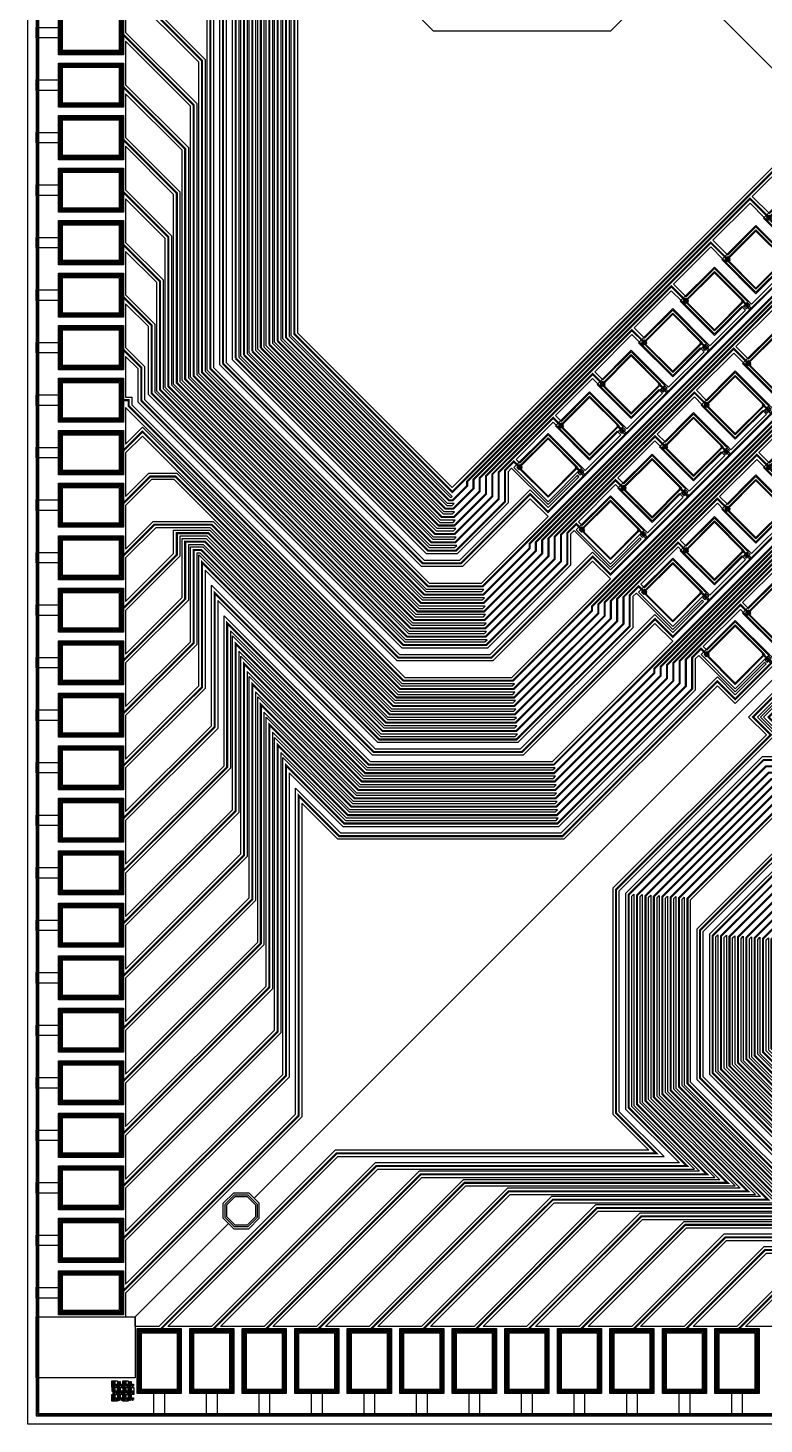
# Model space of a CAD drawing. Extents: x -87611 to 96139, y 77822 to 138139.
# Drawn here: x 86139 to 89643, y 78670 to 85318 of the extents above; entities that cross this region are included whole.
import ezdxf

# ---------------------------------------------------------------- set-up
doc = ezdxf.new("R2010")
doc.units = 0
doc.header["$MEASUREMENT"] = 0
doc.layers.get('0').update_dxf_attribs({"color": 6})
for name, color, linetype in [('L10D0 Abs', 4, 'Continuous'), ('L12D0 Etch', 190, 'Continuous'), ('L14D0 Au', 2, 'Continuous'), ('L15D0 PVIA', 7, 'Continuous'), ('L18D0 SU8', 7, 'Continuous'), ('L1D0 Plug', 200, 'Continuous'), ('L3D0 Base', 3, 'Continuous'), ('L4D0 Cntr', 1, 'Continuous'), ('L50D0 SiO2', 52, 'Continuous'), ('L7D0 DE', 42, 'Continuous'), ('L8D0 Wire', 5, 'Continuous'), ('L9D0 Cont', 30, 'Continuous')]:
    doc.layers.add(name, color=color, linetype=linetype)

# ---------------------------------------------------------------- blocks, each defined once
blk = doc.blocks.new('_128TRCE200')
at = {"layer": 'L14D0 Au'}
blk.add_lwpolyline([(-10.607, 53.033), (1569.777, 1633.417), (1484.924, 1718.269), (2215.577, 2448.922), (2215.577, 3524.994), (2044.183, 3696.388), (3537.601, 3696.388), (4376.213, 4535), (4490, 4535), (4490, 4490), (4045.395, 4045.395), (4020.192, 4070.598), (3948.975, 4070.598), (3898.57, 4020.192), (3898.57, 3948.975), (3923.773, 3923.773), (0, 0), (-1929.261, 1929.261), (-1631.348, 2227.174), (-1631.348, 3069.8), (-2227.174, 3665.626), (-3069.8, 3665.626), (-3367.713, 3367.713), (-3923.773, 3923.773), (-3898.57, 3948.975), (-3898.57, 4020.192), (-3948.975, 4070.598), (-4020.192, 4070.598), (-4045.395, 4045.395), (-4490, 4490), (-4490, 4535), (-4376.213, 4535), (-3557.601, 3716.388), (-196.132, 3716.388), (540.369, 2979.887), (-1064.198, 1375.32)], dxfattribs=at)
for points in [[(582.795, 2979.887), (-183.706, 3746.388), (-3545.175, 3746.388), (-4333.787, 4535), (-4126.213, 4535), (-3347.601, 3756.388), (-179.564, 3756.388), (586.582, 2990.242), (586.582, 2983.674)], [(616.582, 2971.247), (616.582, 3002.669), (-167.137, 3786.388), (-3335.175, 3786.388), (-4083.787, 4535), (-3876.213, 4535), (-3137.601, 3796.388), (-162.995, 3796.388), (626.582, 3006.811), (626.582, 2981.247)], [(656.582, 2968.821), (656.582, 3019.237), (-150.569, 3826.388), (-3125.175, 3826.388), (-3833.787, 4535), (-3626.213, 4535), (-2927.601, 3836.388), (-146.427, 3836.388), (666.582, 3023.379), (666.582, 2978.821)], [(696.582, 2966.395), (696.582, 3035.806), (-134, 3866.388), (-2915.175, 3866.388), (-3583.787, 4535), (-3376.213, 4535), (-2717.601, 3876.388), (-129.858, 3876.388), (706.582, 3039.948), (706.582, 2976.395)], [(736.582, 2963.968), (736.582, 3052.374), (-117.432, 3906.388), (-2705.175, 3906.388), (-3333.787, 4535), (-3126.213, 4535), (-2507.601, 3916.388), (-113.289, 3916.388), (746.582, 3056.516), (746.582, 2973.968)], [(776.582, 2961.542), (776.582, 3068.943), (-100.863, 3946.388), (-2495.175, 3946.388), (-3083.787, 4535), (-2876.213, 4535), (-2297.601, 3956.388), (-96.721, 3956.388), (786.582, 3073.085), (786.582, 2971.542)], [(816.582, 2959.115), (816.582, 3085.511), (-84.294, 3986.388), (-2285.175, 3986.388), (-2833.787, 4535), (-2626.213, 4535), (-2087.601, 3996.388), (-80.152, 3996.388), (826.582, 3089.654), (826.582, 2969.115)], [(489.671, 2377.647), (482.6, 2384.718), (622.254, 2524.371), (449.013, 2697.612), (465.65, 2714.249), (614.142, 2714.249), (856.582, 2956.689), (856.582, 3102.08), (-67.726, 4026.388), (-2075.175, 4026.388), (-2583.787, 4535), (-2376.213, 4535), (-1897.601, 4056.388), (-55.3, 4056.388), (886.582, 3114.506), (886.582, 2944.263), (551.543, 2609.224), (636.396, 2524.371)], [(678.823, 2524.371), (593.97, 2609.224), (916.582, 2931.836), (916.582, 3126.933), (-42.873, 4086.388), (-1885.175, 4086.388), (-2333.787, 4535), (-2126.213, 4535), (-1707.601, 4116.388), (-30.447, 4116.388), (996.079, 3089.862), (996.079, 2841.628)], [(1026.079, 2829.202), (1026.079, 3102.288), (-18.02, 4146.388), (-1695.175, 4146.388), (-2083.787, 4535), (-1876.213, 4535), (-1497.601, 4156.388), (-13.878, 4156.388), (1036.079, 3106.43), (1036.079, 2839.202)], [(1066.079, 2826.775), (1066.079, 3118.857), (-1.452, 4186.388), (-1485.175, 4186.388), (-1833.787, 4535), (-1626.213, 4535), (-1287.601, 4196.388), (2.69, 4196.388), (1076.079, 3122.999), (1076.079, 2836.775)], [(1106.079, 2824.349), (1106.079, 3135.425), (15.117, 4226.388), (-1275.175, 4226.388), (-1583.787, 4535), (-1376.213, 4535), (-1077.601, 4236.388), (19.259, 4236.388), (1116.079, 3139.567), (1116.079, 2834.349)], [(1146.079, 2821.922), (1146.079, 3151.994), (31.685, 4266.388), (-1065.175, 4266.388), (-1333.787, 4535), (-1126.213, 4535), (-867.601, 4276.388), (35.827, 4276.388), (1156.079, 3156.136), (1156.079, 2831.922)], [(1186.079, 2819.496), (1186.079, 3168.562), (48.254, 4306.388), (-855.175, 4306.388), (-1083.787, 4535), (-876.213, 4535), (-657.601, 4316.388), (52.396, 4316.388), (1196.079, 3172.704), (1196.079, 2829.496)], [(1226.079, 2817.07), (1226.079, 3185.131), (64.822, 4346.388), (-645.175, 4346.388), (-833.787, 4535), (-626.213, 4535), (-447.601, 4356.388), (68.965, 4356.388), (1236.079, 3189.273), (1236.079, 2827.07)], [(1266.079, 2814.643), (1266.079, 3201.699), (81.391, 4386.388), (-435.175, 4386.388), (-583.787, 4535), (-376.213, 4535), (-237.601, 4396.388), (85.533, 4396.388), (1276.079, 3205.842), (1276.079, 2824.643)], [(786.656, 2080.662), (779.585, 2087.733), (919.239, 2227.386), (745.998, 2400.628), (762.635, 2417.264), (911.127, 2417.264), (1306.079, 2812.217), (1306.079, 3218.268), (97.959, 4426.388), (-225.175, 4426.388), (-333.787, 4535), (-126.213, 4535), (-36.213, 4445), (121.774, 4445), (1336.079, 3230.694), (1336.079, 2799.79), (848.528, 2312.239), (933.381, 2227.386)], [(975.807, 2227.386), (890.955, 2312.239), (1366.079, 2787.364), (1366.079, 3243.121), (134.2, 4475), (-23.787, 4475), (-83.787, 4535), (110, 4535), (110, 4505), (146.626, 4505), (1445.577, 3206.05), (1445.577, 2697.156)], [(1475.577, 2684.729), (1475.577, 3218.476), (159.053, 4535), (333.787, 4535), (253.491, 4454.704), (1485.577, 3222.618), (1485.577, 2694.729)], [(1515.577, 2682.303), (1515.577, 3235.045), (295.917, 4454.704), (376.213, 4535), (583.787, 4535), (473.054, 4424.267), (473.054, 4291.71), (1525.577, 3239.187), (1525.577, 2692.303)], [(1555.577, 2679.877), (1555.577, 3251.613), (503.054, 4304.136), (503.054, 4411.84), (626.213, 4535), (833.787, 4535), (703.054, 4404.267), (703.054, 4118.278), (1565.577, 3255.755), (1565.577, 2689.877)], [(1595.577, 2677.45), (1595.577, 3268.182), (733.054, 4130.705), (733.054, 4391.84), (876.213, 4535), (1083.787, 4535), (855.175, 4306.388), (743.054, 4306.388), (743.054, 4134.847), (1605.577, 3272.324), (1605.577, 2687.45)], [(1635.577, 2675.024), (1635.577, 3284.75), (773.054, 4147.273), (773.054, 4276.388), (867.601, 4276.388), (1126.213, 4535), (1333.787, 4535), (1065.175, 4266.388), (783.054, 4266.388), (783.054, 4151.415), (1645.577, 3288.892), (1645.577, 2685.024)], [(1675.577, 2672.597), (1675.577, 3301.319), (813.054, 4163.842), (813.054, 4236.388), (1077.601, 4236.388), (1376.213, 4535), (1583.787, 4535), (1275.175, 4226.388), (823.054, 4226.388), (823.054, 4167.984), (1685.577, 3305.461), (1685.577, 2682.597)], [(1715.577, 2670.171), (1715.577, 3317.887), (853.054, 4180.41), (853.054, 4196.388), (1287.601, 4196.388), (1626.213, 4535), (1833.787, 4535), (1485.175, 4186.388), (861.218, 4186.388), (1725.577, 3322.029), (1725.577, 2680.171)], [(1083.641, 1783.677), (1076.57, 1790.748), (1216.224, 1930.402), (1042.983, 2103.643), (1059.619, 2120.28), (1202.757, 2120.28), (1205.434, 2117.602), (1755.577, 2667.744), (1755.577, 3334.456), (933.645, 4156.388), (1497.601, 4156.388), (1876.213, 4535), (2083.787, 4535), (1675.175, 4126.388), (1006.071, 4126.388), (1785.577, 3346.882), (1785.577, 2655.318), (1145.513, 2015.254), (1230.366, 1930.402)], [(1272.792, 1930.402), (1187.939, 2015.254), (1815.577, 2642.892), (1815.577, 3359.309), (1078.498, 4096.388), (1687.601, 4096.388), (2126.213, 4535), (2333.787, 4535), (1865.175, 4066.388), (1150.924, 4066.388), (1845.577, 3371.735), (1845.577, 2503.186)], [(1875.577, 2490.76), (1875.577, 3384.162), (1223.351, 4036.388), (1877.601, 4036.388), (2376.213, 4535), (2583.787, 4535), (2075.175, 4026.388), (1247.493, 4026.388), (1885.577, 3388.304), (1885.577, 2500.76)], [(1915.577, 2488.333), (1915.577, 3400.73), (1319.919, 3996.388), (2087.601, 3996.388), (2626.213, 4535), (2833.787, 4535), (2285.175, 3986.388), (1344.061, 3986.388), (1925.577, 3404.872), (1925.577, 2498.333)], [(1380.626, 1486.692), (1373.555, 1493.763), (1513.209, 1633.417), (1339.967, 1806.658), (1356.604, 1823.295), (1505.097, 1823.295), (2155.577, 2473.775), (2155.577, 3500.141), (1899.33, 3756.388), (3347.601, 3756.388), (4126.213, 4535), (4333.787, 4535), (3525.175, 3726.388), (1971.757, 3726.388), (2185.577, 3512.568), (2185.577, 2461.348), (1442.498, 1718.269), (1527.351, 1633.417)], [(1955.577, 2485.907), (1955.577, 3417.299), (1416.488, 3956.388), (2297.601, 3956.388), (2876.213, 4535), (3083.787, 4535), (2495.175, 3946.388), (1440.63, 3946.388), (1965.577, 3421.441), (1965.577, 2495.907)], [(1995.577, 2483.48), (1995.577, 3433.867), (1513.056, 3916.388), (2507.601, 3916.388), (3126.213, 4535), (3333.787, 4535), (2705.175, 3906.388), (1537.198, 3906.388), (2005.577, 3438.009), (2005.577, 2493.48)], [(2035.577, 2481.054), (2035.577, 3450.436), (1609.625, 3876.388), (2717.601, 3876.388), (3376.213, 4535), (3583.787, 4535), (2915.175, 3866.388), (1633.767, 3866.388), (2045.577, 3454.578), (2045.577, 2491.054)], [(2075.577, 2478.628), (2075.577, 3467.004), (1706.193, 3836.388), (2927.601, 3836.388), (3626.213, 4535), (3833.787, 4535), (3125.175, 3826.388), (1730.335, 3826.388), (2085.577, 3471.146), (2085.577, 2488.628)], [(2115.577, 2476.201), (2115.577, 3483.573), (1802.762, 3796.388), (3137.601, 3796.388), (3876.213, 4535), (4083.787, 4535), (3335.175, 3786.388), (1826.904, 3786.388), (2125.577, 3487.715), (2125.577, 2486.201)]]:
    blk.add_lwpolyline(points, close=True, dxfattribs=at)
at = {"layer": 'L3D0 Base', "const_width": 10}
for points in [[(-2375, 4555), (-1891.388, 4071.388), (-49.086, 4071.388)], [(-125, 4555), (-30, 4460), (127.987, 4460), (1351.079, 3236.908), (1351.079, 2793.577), (876.812, 2319.31)], [(2125, 4555), (1681.388, 4111.388), (1042.285, 4111.388), (1800.577, 3353.095), (1800.577, 2649.105), (1166.726, 2015.254)], [(4375, 4555), (3531.388, 3711.388), (2007.97, 3711.388), (2200.577, 3518.781), (2200.577, 2455.135), (1463.711, 1718.269)], [(-49.086, 4071.388), (901.582, 3120.72), (901.582, 2938.049), (572.756, 2609.224)]]:
    blk.add_lwpolyline(points, dxfattribs=at)
at = {"layer": 'L8D0 Wire', "const_width": 10}
for points in [[(-4375, 4555), (-3551.388, 3731.388), (-189.919, 3731.388), (561.582, 2979.887), (512.157, 2930.463)], [(-4125, 4555), (-3341.388, 3771.388), (-173.35, 3771.388), (601.582, 2996.456), (601.582, 2977.461), (533.371, 2909.249)], [(-3875, 4555), (-3131.388, 3811.388), (-156.782, 3811.388)], [(-3625, 4555), (-2921.388, 3851.388), (-140.213, 3851.388)], [(-3375, 4555), (-2711.388, 3891.388), (-123.645, 3891.388)], [(-3125, 4555), (-2501.388, 3931.388), (-107.076, 3931.388)], [(-2875, 4555), (-2291.388, 3971.388), (-90.508, 3971.388)], [(-2625, 4555), (-2081.388, 4011.388), (-73.939, 4011.388)], [(-2125, 4555), (-1701.388, 4131.388), (-24.234, 4131.388), (1011.079, 3096.075), (1011.079, 2835.415), (809.142, 2633.478)], [(-1875, 4555), (-1491.388, 4171.388), (-7.665, 4171.388), (1051.079, 3112.643), (1051.079, 2832.988), (830.355, 2612.264)], [(-1625, 4555), (-1281.388, 4211.388), (8.904, 4211.388), (1091.079, 3129.212), (1091.079, 2830.562), (842.782, 2582.264)], [(-1375, 4555), (-1071.388, 4251.388), (25.472, 4251.388), (1131.079, 3145.781), (1131.079, 2828.136), (855.208, 2552.264)], [(-1125, 4555), (-861.388, 4291.388), (42.041, 4291.388), (1171.079, 3162.349), (1171.079, 2825.709), (867.635, 2522.264)], [(-875, 4555), (-651.388, 4331.388), (58.609, 4331.388), (1211.079, 3178.918), (1211.079, 2823.283), (880.061, 2492.264)], [(-625, 4555), (-441.388, 4371.388), (75.178, 4371.388), (1251.079, 3195.486), (1251.079, 2820.856), (892.487, 2462.264)], [(-375, 4555), (-231.388, 4411.388), (91.746, 4411.388), (1291.079, 3212.055), (1291.079, 2818.43), (904.914, 2432.264)], [(125, 4555), (125, 4520), (152.84, 4520), (1460.577, 3212.263), (1460.577, 2690.943), (1106.127, 2336.493)], [(375, 4555), (274.704, 4454.704), (1500.577, 3228.831), (1500.577, 2688.516), (1127.34, 2315.28)], [(625, 4555), (488.054, 4418.054), (488.054, 4297.923), (1540.577, 3245.4), (1540.577, 2686.09), (1139.767, 2285.28)], [(875, 4555), (718.054, 4398.054), (718.054, 4124.492), (1580.577, 3261.969), (1580.577, 2683.663), (1152.193, 2255.28)], [(1125, 4555), (861.388, 4291.388), (758.054, 4291.388), (758.054, 4141.06), (1620.577, 3278.537), (1620.577, 2681.237), (1164.619, 2225.28)], [(1375, 4555), (1071.388, 4251.388), (798.054, 4251.388), (798.054, 4157.629), (1660.577, 3295.106), (1660.577, 2678.811), (1177.046, 2195.28)], [(1625, 4555), (1281.388, 4211.388), (838.054, 4211.388), (838.054, 4174.197), (1700.577, 3311.674), (1700.577, 2676.384), (1189.472, 2165.28)], [(1875, 4555), (1491.388, 4171.388), (897.432, 4171.388), (1740.577, 3328.243), (1740.577, 2673.958), (1201.899, 2135.28)], [(2375, 4555), (1871.388, 4051.388), (1187.137, 4051.388), (1860.577, 3377.948), (1860.577, 2496.973), (1403.112, 2039.508)], [(2625, 4555), (2081.388, 4011.388), (1283.706, 4011.388), (1900.577, 3394.517), (1900.577, 2494.546), (1424.325, 2018.295)], [(2875, 4555), (2291.388, 3971.388), (1380.274, 3971.388), (1940.577, 3411.085), (1940.577, 2492.12), (1436.751, 1988.295)], [(3125, 4555), (2501.388, 3931.388), (1476.843, 3931.388), (1980.577, 3427.654), (1980.577, 2489.694), (1449.178, 1958.295)], [(3375, 4555), (2711.388, 3891.388), (1573.411, 3891.388), (2020.577, 3444.222), (2020.577, 2487.267), (1461.604, 1928.295)], [(3625, 4555), (2921.388, 3851.388), (1669.98, 3851.388), (2060.577, 3460.791), (2060.577, 2484.841), (1474.031, 1898.295)], [(3875, 4555), (3131.388, 3811.388), (1766.549, 3811.388), (2100.577, 3477.36), (2100.577, 2482.414), (1486.457, 1868.295)], [(4125, 4555), (3341.388, 3771.388), (1863.117, 3771.388), (2140.577, 3493.928), (2140.577, 2479.988), (1498.884, 1838.295)], [(-73.939, 4011.388), (841.582, 3095.867), (841.582, 2962.902), (607.929, 2729.249)], [(-107.076, 3931.388), (761.582, 3062.73), (761.582, 2967.755), (583.076, 2789.249)], [(-90.508, 3971.388), (801.582, 3079.298), (801.582, 2965.329), (595.503, 2759.249)], [(-140.213, 3851.388), (681.582, 3029.593), (681.582, 2972.608), (558.223, 2849.249)], [(-123.645, 3891.388), (721.582, 3046.161), (721.582, 2970.181), (570.65, 2819.249)], [(-156.782, 3811.388), (641.582, 3013.024), (641.582, 2975.034), (545.797, 2879.249)]]:
    blk.add_lwpolyline(points, dxfattribs=at)
blk = doc.blocks.new('_ALIGNMARK')
at = {"layer": 'L10D0 Abs'}
for points in [[(6, 2), (6, 14), (2, 14), (2, 30), (6, 30), (6, 18), (10, 18), (10, 30), (14, 30), (14, 14), (10, 14), (10, 2)], [(20, 2), (20, 8), (18, 8), (18, 16), (20, 16), (20, 10), (22, 10), (22, 16), (24, 16), (24, 8), (22, 8), (22, 2)]]:
    blk.add_lwpolyline(points, close=True, dxfattribs=at)
at = {"layer": 'L12D0 Etch'}
for points in [[(58, 2), (58, 14), (54, 14), (54, 30), (58, 30), (58, 18), (62, 18), (62, 30), (66, 30), (66, 14), (62, 14), (62, 2)], [(72, 2), (72, 8), (70, 8), (70, 16), (72, 16), (72, 10), (74, 10), (74, 16), (76, 16), (76, 8), (74, 8), (74, 2)]]:
    blk.add_lwpolyline(points, close=True, dxfattribs=at)
at = {"layer": 'L14D0 Au'}
for points in [[(6, 66), (6, 78), (2, 78), (2, 94), (6, 94), (6, 82), (10, 82), (10, 94), (14, 94), (14, 78), (10, 78), (10, 66)], [(20, 66), (20, 72), (18, 72), (18, 80), (20, 80), (20, 74), (22, 74), (22, 80), (24, 80), (24, 72), (22, 72), (22, 66)]]:
    blk.add_lwpolyline(points, close=True, dxfattribs=at)
at = {"layer": 'L15D0 PVIA'}
for points in [[(84, 34), (84, 46), (80, 46), (80, 62), (84, 62), (84, 50), (88, 50), (88, 62), (92, 62), (92, 46), (88, 46), (88, 34)], [(98, 34), (98, 40), (96, 40), (96, 48), (98, 48), (98, 42), (100, 42), (100, 48), (102, 48), (102, 40), (100, 40), (100, 34)]]:
    blk.add_lwpolyline(points, close=True, dxfattribs=at)
at = {"layer": 'L18D0 SU8'}
for points in [[(84, 2), (84, 14), (80, 14), (80, 30), (84, 30), (84, 18), (88, 18), (88, 30), (92, 30), (92, 14), (88, 14), (88, 2)], [(98, 2), (98, 8), (96, 8), (96, 16), (98, 16), (98, 10), (100, 10), (100, 16), (102, 16), (102, 8), (100, 8), (100, 2)]]:
    blk.add_lwpolyline(points, close=True, dxfattribs=at)
at = {"layer": 'L1D0 Plug'}
for points in [[(32, 2), (32, 14), (28, 14), (28, 30), (32, 30), (32, 18), (36, 18), (36, 30), (40, 30), (40, 14), (36, 14), (36, 2)], [(46, 2), (46, 8), (44, 8), (44, 16), (46, 16), (46, 10), (48, 10), (48, 16), (50, 16), (50, 8), (48, 8), (48, 2)]]:
    blk.add_lwpolyline(points, close=True, dxfattribs=at)
at = {"layer": 'L3D0 Base'}
for points in [[(0, 64), (0, 96), (26, 96), (26, 64)], [(52, 64), (52, 96), (78, 96), (78, 64)], [(80, 78), (80, 94), (84, 94), (84, 78)], [(84, 66), (84, 82), (88, 82), (88, 66)], [(88, 78), (88, 94), (92, 94), (92, 78)], [(96, 72), (96, 80), (98, 80), (98, 72)], [(98, 66), (98, 74), (100, 74), (100, 66)], [(100, 72), (100, 80), (102, 80), (102, 72)], [(0, 0), (0, 32), (26, 32), (26, 0)], [(26, 32), (26, 64), (52, 64), (52, 32)], [(52, 0), (52, 32), (78, 32), (78, 0)], [(78, 32), (78, 64), (104, 64), (104, 32)]]:
    blk.add_lwpolyline(points, close=True, dxfattribs=at)
at = {"layer": 'L4D0 Cntr'}
for points in [[(32, 34), (32, 46), (28, 46), (28, 62), (32, 62), (32, 50), (36, 50), (36, 62), (40, 62), (40, 46), (36, 46), (36, 34)], [(46, 34), (46, 40), (44, 40), (44, 48), (46, 48), (46, 42), (48, 42), (48, 48), (50, 48), (50, 40), (48, 40), (48, 34)]]:
    blk.add_lwpolyline(points, close=True, dxfattribs=at)
at = {"layer": 'L50D0 SiO2'}
for points in [[(6, 34), (6, 46), (2, 46), (2, 62), (6, 62), (6, 50), (10, 50), (10, 62), (14, 62), (14, 46), (10, 46), (10, 34)], [(20, 34), (20, 40), (18, 40), (18, 48), (20, 48), (20, 42), (22, 42), (22, 48), (24, 48), (24, 40), (22, 40), (22, 34)]]:
    blk.add_lwpolyline(points, close=True, dxfattribs=at)
at = {"layer": 'L7D0 DE'}
for points in [[(58, 34), (58, 46), (54, 46), (54, 62), (58, 62), (58, 50), (62, 50), (62, 62), (66, 62), (66, 46), (62, 46), (62, 34)], [(72, 34), (72, 40), (70, 40), (70, 48), (72, 48), (72, 42), (74, 42), (74, 48), (76, 48), (76, 40), (74, 40), (74, 34)]]:
    blk.add_lwpolyline(points, close=True, dxfattribs=at)
at = {"layer": 'L8D0 Wire'}
for points in [[(32, 66), (32, 78), (28, 78), (28, 94), (32, 94), (32, 82), (36, 82), (36, 94), (40, 94), (40, 78), (36, 78), (36, 66)], [(46, 66), (46, 72), (44, 72), (44, 80), (46, 80), (46, 74), (48, 74), (48, 80), (50, 80), (50, 72), (48, 72), (48, 66)]]:
    blk.add_lwpolyline(points, close=True, dxfattribs=at)
at = {"layer": 'L9D0 Cont'}
for points in [[(58, 66), (58, 78), (54, 78), (54, 94), (58, 94), (58, 82), (62, 82), (62, 94), (66, 94), (66, 78), (62, 78), (62, 66)], [(72, 66), (72, 72), (70, 72), (70, 80), (72, 80), (72, 74), (74, 74), (74, 80), (76, 80), (76, 72), (74, 72), (74, 66)]]:
    blk.add_lwpolyline(points, close=True, dxfattribs=at)
blk = doc.blocks.new('_SU8_POST')
at = {"layer": 'L18D0 SU8'}
blk.add_lwpolyline([(-28.5, -68.5), (-68.5, -28.5), (-68.5, 28.5), (-28.5, 68.5), (28.5, 68.5), (68.5, 28.5), (68.5, -28.5), (28.5, -68.5)], close=True, dxfattribs=at)
at = {"layer": 'L3D0 Base'}
blk.add_lwpolyline([(-31.5, -76), (-76, -31.5), (-76, 31.5), (-31.5, 76), (31.5, 76), (76, 31.5), (76, -31.5), (31.5, -76)], close=True, dxfattribs=at)
blk = doc.blocks.new('_128SUB_TRCE200')
at = {"layer": 'L14D0 Au'}
for points in [[(-40, 1705), (-40, 1890), (-260, 1890), (-260, 1889.997), (-285, 1889.997), (-285, 2139.997), (-260, 2139.997), (-260, 1950), (-40, 1950), (-40, 1945), (-15, 1945), (-15, 1705)], [(-40, 1425), (-40, 1610), (-260, 1610), (-260, 1609.997), (-300, 1609.997), (-300, 1859.997), (-260, 1859.997), (-260, 1670), (-40, 1670), (-40, 1665), (-15, 1665), (-15, 1425)], [(-40, 1145), (-40, 1330), (-260, 1330), (-260, 1329.997), (-315, 1329.997), (-315, 1579.997), (-260, 1579.997), (-260, 1390), (-40, 1390), (-40, 1385), (-15, 1385), (-15, 1145)], [(-40, 865), (-40, 1050), (-260, 1050), (-260, 1049.997), (-330, 1049.997), (-330, 1299.997), (-260, 1299.997), (-260, 1110), (-40, 1110), (-40, 1105), (-15, 1105), (-15, 865)], [(-40, 585), (-40, 770), (-260, 770), (-260, 769.997), (-345, 769.997), (-345, 1019.997), (-260, 1019.997), (-260, 830), (-40, 830), (-40, 825), (-15, 825), (-15, 585)], [(-40, 305), (-40, 490), (-260, 490), (-260, 489.997), (-360, 489.997), (-360, 739.997), (-260, 739.997), (-260, 550), (-40, 550), (-40, 545), (-15, 545), (-15, 305)], [(-40, 25), (-40, 210), (-260, 210), (-260, 209.997), (-375, 209.997), (-375, 459.997), (-260, 459.997), (-260, 270), (-40, 270), (-40, 265), (-15, 265), (-15, 25)]]:
    blk.add_lwpolyline(points, close=True, dxfattribs=at)
at = {"layer": 'L3D0 Base', "const_width": 10}
blk.add_lwpolyline([(0, 0), (0, 2210), (-120, 2210), (-120, 2220)], dxfattribs=at)
at = {"layer": 'L8D0 Wire', "const_width": 10}
for points in [[(-258.223, 194.997), (-390, 194.997), (-390, 2394.3)], [(-258.223, 474.997), (-375, 474.997), (-375, 2379.3), (-360, 2394.3), (-360, 2404.3)], [(-258.223, 754.997), (-360, 754.997), (-360, 2351.874), (-330, 2381.874), (-330, 2391.874)], [(-258.223, 1034.997), (-345, 1034.997), (-345, 2324.447), (-300, 2369.447), (-300, 2379.447)], [(-258.223, 1314.997), (-330, 1314.997), (-330, 2297.021), (-270, 2357.021), (-270, 2367.021)], [(-258.223, 1594.997), (-315, 1594.997), (-315, 2269.594), (-240, 2344.594), (-240, 2354.594)], [(-258.223, 1874.997), (-300, 1874.997), (-300, 2242.168), (-210, 2332.168), (-210, 2342.168)], [(-258.223, 2154.997), (-285, 2154.997), (-285, 2214.742), (-180, 2319.742), (-180, 2329.742)]]:
    blk.add_lwpolyline(points, dxfattribs=at)
blk = doc.blocks.new('_PRBE_BTM')
at = {"layer": 'L1D0 Plug'}
blk.add_lwpolyline([(-25, -12.5), (-25, 12.5), (-11, 12.5), (-11, -12.5)], close=True, dxfattribs=at)
at = {"layer": 'L3D0 Base'}
for points in [[(-55, 2.5), (-45, 2.5), (-45, -2.5), (-55, -2.5)], [(-3.75, -5), (-8.75, -2.5), (-45, -2.5), (-45, 2.5), (-8.75, 2.5), (-3.75, 5), (0, 5), (0, -5)]]:
    blk.add_lwpolyline(points, close=True, dxfattribs=at)
at = {"layer": 'L9D0 Cont'}
blk.add_lwpolyline([(-20, -6.5), (-20, 6.5), (-16, 6.5), (-16, -6.5)], close=True, dxfattribs=at)
blk = doc.blocks.new('PIX200')
at = {"layer": 'L3D0 Base'}
blk.add_lwpolyline([(-100, -100), (-100, 100), (100, 100), (100, -100)], close=True, dxfattribs=at)
at = {"layer": 'L4D0 Cntr'}
blk.add_lwpolyline([(-98, -98), (-98, 98), (98, 98), (98, -98)], close=True, dxfattribs=at)
at = {"layer": 'L7D0 DE'}
blk.add_lwpolyline([(-115, -115), (-115, 115), (115, 115), (115, -115)], close=True, dxfattribs=at)
blk = doc.blocks.new('PIX200A')
at = {"layer": 'L10D0 Abs'}
blk.add_lwpolyline([(-96, -96), (-96, 96), (96, 96), (96, -96)], close=True, dxfattribs=at)
at = {"linetype": 'Continuous'}
blk.add_blockref('PIX200', (0, 0), dxfattribs=at)
blk = doc.blocks.new('_128PRBE_TOP')
at = {"layer": 'L50D0 SiO2', "linetype": 'Continuous'}
blk.add_lwpolyline([(3.223, 10), (18.223, 10), (18.223, -10), (3.223, -10)], close=True, dxfattribs=at)
at = {"layer": 'L8D0 Wire'}
for points in [[(0, 5), (3.75, 5), (8.223, 0), (8.223, -5), (7.5, -5), (0, -5)], [(23.223, 0), (8.223, 0), (8.223, -5), (23.223, -5)]]:
    blk.add_lwpolyline(points, close=True, dxfattribs=at)
blk = doc.blocks.new('_128SUB200A')
at = {"linetype": 'Continuous'}
for name, p in [('_128SUB_TRCE200', (390, -2394.3)), ('PIX200A', (240, -334.3)), ('_128PRBE_TOP', (131.777, -239.303)), ('_PRBE_BTM', (385, -429.3)), ('PIX200A', (240, -614.3)), ('_128PRBE_TOP', (131.777, -519.303)), ('_PRBE_BTM', (385, -709.3)), ('PIX200A', (240, -894.3)), ('_128PRBE_TOP', (131.777, -799.303)), ('_PRBE_BTM', (385, -989.3)), ('PIX200A', (240, -1174.3)), ('_128PRBE_TOP', (131.777, -1079.303)), ('_PRBE_BTM', (385, -1269.3)), ('PIX200A', (240, -1454.3)), ('_128PRBE_TOP', (131.777, -1359.303)), ('_PRBE_BTM', (385, -1549.3)), ('PIX200A', (240, -1734.3)), ('_128PRBE_TOP', (131.777, -1639.303)), ('_PRBE_BTM', (385, -1829.3)), ('PIX200A', (240, -2014.3)), ('_128PRBE_TOP', (131.777, -1919.303)), ('_PRBE_BTM', (385, -2109.3)), ('PIX200A', (240, -2294.3)), ('_128PRBE_TOP', (131.777, -2199.303)), ('_PRBE_BTM', (385, -2389.3))]:
    blk.add_blockref(name, p, dxfattribs=at)
blk = doc.blocks.new('128PAD')
at = {"layer": 'L14D0 Au'}
blk.add_lwpolyline([(-90, 10), (-90, 290), (90, 290), (90, 10)], close=True, dxfattribs=at)
at = {"layer": 'L15D0 PVIA'}
blk.add_lwpolyline([(-85, 15), (-85, 285), (85, 285), (85, 15)], close=True, dxfattribs=at)
at = {"layer": 'L3D0 Base'}
for points in [[(-25, 300), (-25, 410), (25, 410), (25, 300)], [(-100, 0), (-100, 300), (100, 300), (100, 0)]]:
    blk.add_lwpolyline(points, close=True, dxfattribs=at)
at = {"layer": 'L4D0 Cntr'}
blk.add_lwpolyline([(-95, 5), (-95, 295), (95, 295), (95, 5)], close=True, dxfattribs=at)
at = {"layer": 'L8D0 Wire'}
blk.add_lwpolyline([(-105, -5), (-105, 305), (105, 305), (105, -5)], close=True, dxfattribs=at)
blk = doc.blocks.new('_128PADS')
for p, rotation in [((-4550, 1625), 90), ((-4550, 1375), 90), ((-4550, 1125), 90), ((-4550, 875), 90), ((-4550, 625), 90), ((-4550, 375), 90), ((-4550, 125), 90), ((-4550, -125), 90), ((-4550, -375), 90), ((-4550, -625), 90), ((-4550, -875), 90), ((-4550, -1125), 90), ((-4550, -1375), 90), ((-4550, -1625), 90), ((-4550, -1875), 90), ((-4550, -2125), 90), ((-4550, -2375), 90), ((-4550, -2625), 90), ((-4550, -2875), 90), ((-4550, -3125), 90), ((-4550, -3375), 90), ((-4550, -3625), 90), ((-4550, -3875), 90), ((-4550, -4125), 90), ((-4550, -4375), 90), ((-4375, -4550), 180), ((-4125, -4550), 180), ((-3875, -4550), 180), ((-3625, -4550), 180), ((-3375, -4550), 180), ((-3125, -4550), 180), ((-2875, -4550), 180), ((-2625, -4550), 180), ((-2375, -4550), 180), ((-2125, -4550), 180), ((-1875, -4550), 180), ((-1625, -4550), 180)]:
    blk.add_blockref('128PAD', p, dxfattribs=dict(rotation=rotation))
blk = doc.blocks.new('$128_200_C')
at = {"layer": 'L12D0 Etch'}
blk.add_lwpolyline([(0, 0), (0, 9950), (50, 9950), (50, 50), (9950, 50), (9950, 9950), (0, 9950), (0, 10000), (10000, 10000), (10000, 0)], close=True, dxfattribs=at)
at = {"layer": 'L14D0 Au'}
blk.add_lwpolyline([(40, 220), (40, 510), (510, 510), (510, 220)], close=True, dxfattribs=at)
at = {"layer": 'L3D0 Base'}
blk.add_lwpolyline([(0, 0), (0, 9960), (40, 9960), (40, 40), (9960, 40), (9960, 9960), (0, 9960), (0, 10000), (10000, 10000), (10000, 0)], close=True, dxfattribs=at)
at = {"layer": 'L4D0 Cntr'}
blk.add_lwpolyline([(0, 0), (0, 9955), (45, 9955), (45, 45), (9955, 45), (9955, 9955), (0, 9955), (0, 10000), (10000, 10000), (10000, 0)], close=True, dxfattribs=at)
at = {"layer": 'L7D0 DE'}
blk.add_lwpolyline([(0, 0), (0, 9960), (40, 9960), (40, 40), (9960, 40), (9960, 9960), (0, 9960), (0, 10000), (10000, 10000), (10000, 0)], close=True, dxfattribs=at)
for name, p in [('_128PADS', (5000, 5000)), ('_128TRCE200', (5000, 5000)), ('_ALIGNMARK', (399.743, 109.456))]:
    blk.add_blockref(name, p)
at = {"yscale": -1}
for name, p, rotation in [('_128TRCE200', (5000, 5000), 270), ('_128SUB200A', (2069.537, 4487.843), 315), ('_128SUB200A', (2366.522, 4190.858), 315), ('_128SUB200A', (2663.507, 3893.873), 315), ('_128SUB200A', (2960.492, 3596.888), 315)]:
    blk.add_blockref(name, p, dxfattribs=dict(at, rotation=rotation))
for name, p, rotation in [('_128TRCE200', (5000, 5000), 180), ('_128SUB200A', (3596.888, 2960.492), 135), ('_SU8_POST', (1015.416, 1015.416), 135)]:
    blk.add_blockref(name, p, dxfattribs=dict(rotation=rotation))

msp = doc.modelspace()

# ---------------------------------------------------------------- block references
at = {"linetype": 'Continuous'}
msp.add_blockref('$128_200_C', (86138.6, 78670.1), dxfattribs=at)

doc.saveas('drawing.dxf')
